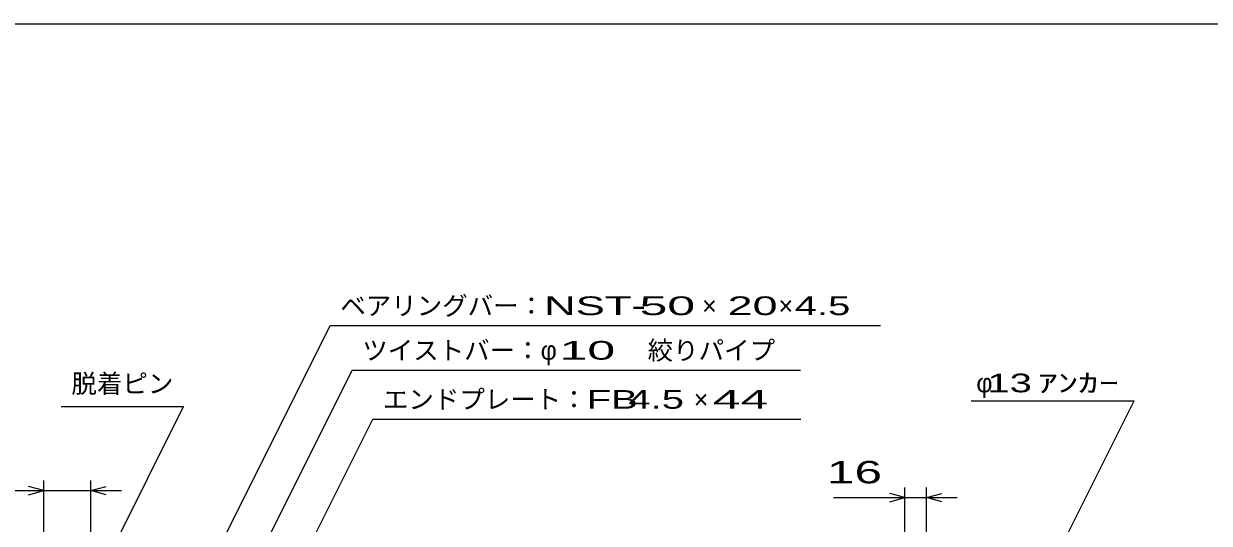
# Model space of a CAD drawing. Units: millimetres, scale not verified. Extents: x -1456 to 1389, y -1026 to 839.
# Drawn here: x -862 to 68, y 447 to 839 of the extents above; entities that cross this region are included whole.
import ezdxf
from ezdxf.enums import TextEntityAlignment as Align

# ---------------------------------------------------------------- set-up
doc = ezdxf.new("R2010")
doc.units = ezdxf.units.MM
doc.header["$LTSCALE"] = 8
doc.layers.add('0_2', color=150, linetype='Continuous', lineweight=25)
doc.layers.add('22', color=2, linetype='Continuous', lineweight=25)
doc.styles.add('ベクトル', font='')
doc.styles.get('ベクトル').set_extended_font_data('ベクトル')

msp = doc.modelspace()

# ---------------------------------------------------------------- linework, layer by layer
at = {"layer": '0_2'}
msp.add_line((-1379.2, 838.8), (1388.8, 838.8), dxfattribs=at)
at = {"layer": '22', "color": 4}
for p, q in [((-809.5, 226.3), (-621.75, 601.8)), ((-621.75, 601.8), (-189.75, 601.8)), ((-749.75, 276.3), (-604.5, 566.8)), ((-604.5, 566.8), (-252.5, 566.8)), ((-118.5, 542.8), (9.5, 542.8)), ((-46.5, 430.8), (9.5, 542.8)), ((-832.75, 538.3), (-736.75, 538.3)), ((-798.5, 414.8), (-736.75, 538.3)), ((-666.05, 372.8), (-588.3, 528.3)), ((-588.3, 528.3), (-252.3, 528.3)), ((-846.5, 472.3), (-858.5, 475.5)), ((-846.5, 384.3), (-846.5, 480.3)), ((-809.5, 418.8), (-809.5, 480.3)), ((-809.5, 472.3), (-797.5, 475.5)), ((-170.5, 386.8), (-170.5, 474.8)), ((-153.5, 418.8), (-153.5, 474.8)), ((-902.5, 472.3), (-846.5, 472.3)), ((-858.5, 469.1), (-846.5, 472.3)), ((-846.5, 472.3), (-809.5, 472.3)), ((-797.5, 469.1), (-809.5, 472.3)), ((-809.5, 472.3), (-785.5, 472.3)), ((-226.5, 466.8), (-170.5, 466.8)), ((-170.5, 466.8), (-182.5, 470)), ((-182.5, 463.6), (-170.5, 466.8)), ((-170.5, 466.8), (-153.5, 466.8)), ((-153.5, 466.8), (-141.5, 470)), ((-141.5, 463.6), (-153.5, 466.8)), ((-153.5, 466.8), (-129.5, 466.8))]:
    msp.add_line(p, q, dxfattribs=at)

# ---------------------------------------------------------------- texts
at = {"layer": '22', "style": 'ベクトル'}
for s, p in [('ベアリングバー：', (-613.75, 617.4)), ('×', (-329.75, 617.4)), ('×', (-269.75, 617.4)), ('ツイストバー：', (-596.5, 582.4)), ('φ', (-456.5, 582.4)), ('絞りパイプ', (-372.5, 582.4)), ('脱着ピン', (-824.75, 556.3)), ('φ', (-114.5, 556.8)), ('エンドプレート：', (-580.3, 543.9)), ('×', (-336.3, 543.9))]:
    msp.add_text(s, height=14.66, dxfattribs=at).set_placement(p, align=Align.MIDDLE_LEFT)
for s, height, width, p in [('NST-', 14.66, 1.75, (-453.75, 617.4)), (' 50 ', 14.66, 2, (-389.75, 617.4)), ('20', 14.66, 1.8, (-309.75, 617.4)), (' 4.5 ', 14.66, 1.6, (-265.75, 617.4)), (' 10 ', 14.66, 2, (-452.5, 582.4)), (' 13 ', 14.66, 1.6, (-114.5, 556.8)), ('ｱﾝｶｰ', 14.66, 1.6, (-66.5, 556.8)), ('FB', 14.66, 1.6, (-420.3, 543.9)), (' 4.5 ', 14.66, 1.6, (-396.3, 543.9)), (' 44 ', 14.66, 2, (-332.3, 543.9)), (' 16 ', 17.6, 1.65, (-242.5, 486.8))]:
    msp.add_text(s, height=height, dxfattribs=dict(at, width=width)).set_placement(p, align=Align.MIDDLE_LEFT)

doc.saveas('drawing.dxf')
